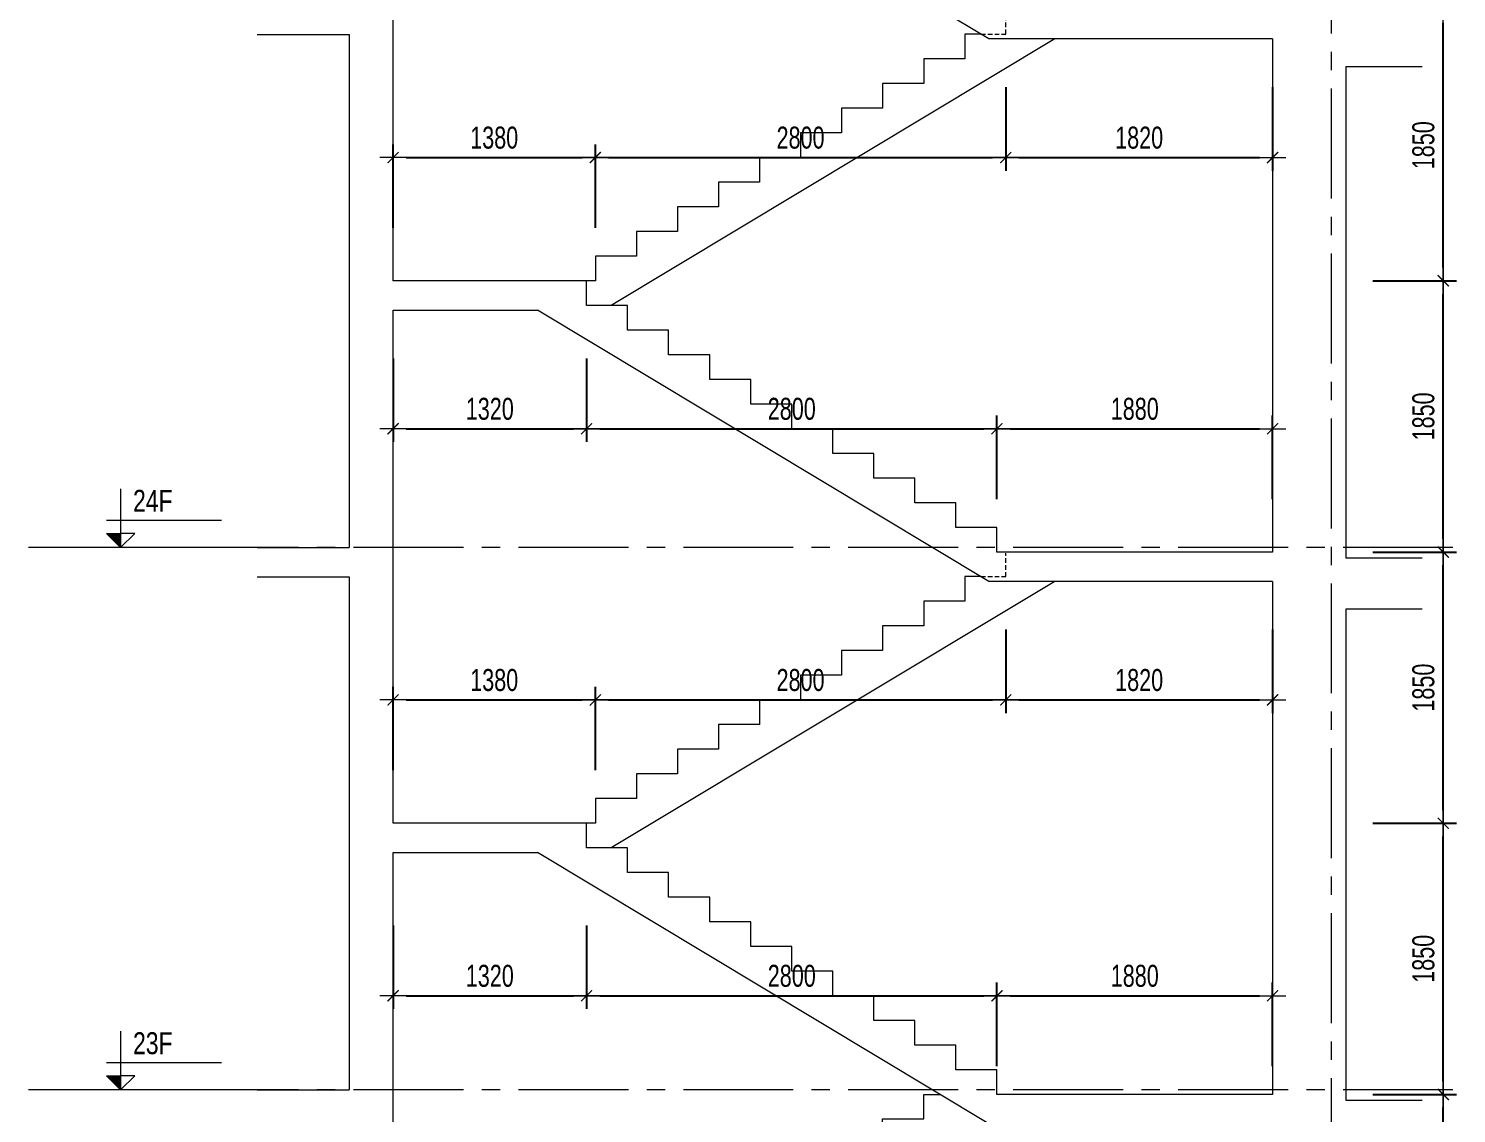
# Model space of a CAD drawing. Header units: millimetres. Extents: x -179076 to 100718, y -27473 to 38481.
# Drawn here: x 23634 to 33375, y -18201 to -10800 of the extents above; entities that cross this region are included whole.
import ezdxf

# ---------------------------------------------------------------- set-up
doc = ezdxf.new("R2010")
doc.units = ezdxf.units.MM
doc.linetypes.add('CENTER2', pattern=[1.125, 0.75, -0.125, 0.125, -0.125])
doc.linetypes.add('HIDDEN2', pattern=[4.7625, 3.175, -1.5875])
doc.layers.get('Defpoints').update_dxf_attribs({"color": 151, "lineweight": 9})
for name, color, linetype, lineweight in [('NDC_S_ANNO', 7, 'Continuous', 20), ('NDC_S_AXIS', 5, 'CENTER2', 13), ('NDC_S_CONTINUOUS', 3, 'Continuous', 20), ('NDC_S_DIM', 1, 'Continuous', 15), ('NDC_S_HIDDEN', 8, 'HIDDEN2', 13), ('NDC_S_SLAB', 2, 'Continuous', 20), ('NDC_S_TEXT SYMBOL', 7, 'Continuous', 20), ('NDC_S_VN TEXT', 7, 'Continuous', 20)]:
    doc.layers.add(name, color=color, linetype=linetype, lineweight=lineweight)
doc.styles.add('NDC_ANNO', font='', dxfattribs={"width": 0.8})
doc.styles.add('NDC_DIM', font='', dxfattribs={"width": 0.75})
doc.styles.get('NDC_ANNO').set_extended_font_data('Dotum')
doc.styles.get('NDC_DIM').set_extended_font_data('Dotum')
doc.dimstyles.new('NDC_dim_60', dxfattribs={"dimscale": 60, "dimtxt": 2.5, "dimasz": 1.5, "dimexe": 1.5, "dimexo": 2.5, "dimgap": 1, "dimtad": 1, "dimdec": 0, "dimzin": 0, "dimdsep": 46, "dimtxsty": 'NDC_DIM', "dimblk": 'DIMMARK', "dimcen": 0.09, "dimdle": 1.2, "dimclrd": 1, "dimclre": 1, "dimclrt": 3, "dimadec": 0, "dimazin": 0, "dimtfac": 1, "dimtdec": 0, "dimtix": 1, "dimtofl": 0, "dimtmove": 0, "dimatfit": 3, "dimfxl": 8, "dimfxlon": 1, "dimtolj": 1, "dimtzin": 0, "dimarcsym": 0})

# ---------------------------------------------------------------- blocks, each defined once
blk = doc.blocks.new('kata_block_CT')
at = {"layer": 'NDC_S_ANNO'}
blk.add_hatch(color=3, dxfattribs=at).paths.add_polyline_path([(0, 1.6), (-1.61, 1.6), (0, 0)])
at = {"layer": 'NDC_S_ANNO', "ltscale": 50}
h = blk.add_hatch(dxfattribs=at)
h.set_pattern_fill('ANSI31', color=256, scale=1.406, style=0)
h.paths.add_polyline_path([(0, 1.6), (0, 0), (1.61, 1.6)])
for p, q in [((-1.59, 3.14), (11.47, 3.14)), ((11.56, 0), (-1.64, 0))]:
    blk.add_line(p, q, dxfattribs=at)
for points in [[(0, 6.69), (0, 0)], [(0, 0), (-1.61, 1.6), (0, 1.6)], [(0, 0), (1.61, 1.6), (0, 1.6)]]:
    blk.add_lwpolyline(points, dxfattribs=at)
at = {"layer": 'NDC_S_ANNO', "color": 8, "ltscale": 50}
blk.add_lwpolyline([(0, 0), (-1.61, 1.6), (0, 1.6)], dxfattribs=at)
at = {"layer": 'NDC_S_TEXT SYMBOL', "color": 3, "style": 'NDC_ANNO', "width": 0.8}
blk.add_attdef('CT', (1.41, 4.07), '', height=2.5, dxfattribs=at)
blk = doc.blocks.new('DIMMARK')
at = {"layer": 'NDC_S_DIM', "color": 1}
blk.add_line((-1.5, 0), (1, 0), dxfattribs=at)
at = {"layer": 'NDC_S_DIM', "color": 2, "const_width": 0.1}
blk.add_lwpolyline([(-0.42, -0.42), (0.42, 0.42)], dxfattribs=at)
blk = doc.blocks.new('*D265')
at = {"layer": 'Defpoints', "color": 0, "transparency": 16777216}
for p in [(29740.5, -18071.1), (29740.5, -18904.4), (27500.5, -19571.1)]:
    blk.add_point(p, dxfattribs=at)
at = {"layer": 'NDC_S_DIM', "color": 1, "lineweight": -2, "transparency": 16777216}
for p, q in [((29740.5, -18424.4), (29740.5, -18994.4)), ((27500.5, -19384.4), (27500.5, -18814.4)), ((27590.5, -18904.4), (29650.5, -18904.4))]:
    blk.add_line(p, q, dxfattribs=at)
at = {"layer": 'NDC_S_DIM', "color": 1, "lineweight": -2, "transparency": 16777216, "xscale": 90, "yscale": 90, "zscale": 90, "rotation": 180}
blk.add_blockref('DIMMARK', (27500.5, -18904.4), dxfattribs=at)
at = {"layer": 'NDC_S_DIM', "color": 1, "lineweight": -2, "transparency": 16777216, "xscale": 90, "yscale": 90, "zscale": 90}
blk.add_blockref('DIMMARK', (29740.5, -18904.4), dxfattribs=at)
at = {"layer": 'NDC_S_DIM', "color": 3, "transparency": 16777216, "insert": (28620.5, -18769.3), "char_height": 150, "attachment_point": 5, "style": 'NDC_DIM'}
blk.add_mtext('\\A1;2240', dxfattribs=at)
blk = doc.blocks.new('*D266')
at = {"layer": 'Defpoints', "color": 0, "transparency": 16777216}
for p in [(29740.5, -18071.1), (32120.5, -18271.1), (32120.5, -18904.4)]:
    blk.add_point(p, dxfattribs=at)
at = {"layer": 'NDC_S_DIM', "color": 1, "lineweight": -2, "transparency": 16777216}
for p, q in [((29740.5, -18424.4), (29740.5, -18994.4)), ((32120.5, -18424.4), (32120.5, -18994.4)), ((29830.5, -18904.4), (32030.5, -18904.4))]:
    blk.add_line(p, q, dxfattribs=at)
at = {"layer": 'NDC_S_DIM', "color": 1, "lineweight": -2, "transparency": 16777216, "xscale": 90, "yscale": 90, "zscale": 90, "rotation": 180}
blk.add_blockref('DIMMARK', (29740.5, -18904.4), dxfattribs=at)
at = {"layer": 'NDC_S_DIM', "color": 1, "lineweight": -2, "transparency": 16777216, "xscale": 90, "yscale": 90, "zscale": 90}
blk.add_blockref('DIMMARK', (32120.5, -18904.4), dxfattribs=at)
at = {"layer": 'NDC_S_DIM', "color": 3, "transparency": 16777216, "insert": (30930.5, -18769.3), "char_height": 150, "attachment_point": 5, "style": 'NDC_DIM'}
blk.add_mtext('\\A1;2380', dxfattribs=at)
blk = doc.blocks.new('*D267')
at = {"layer": 'Defpoints', "color": 0, "transparency": 16777216}
for p in [(26120.5, -16221.1), (27440.5, -16221.1), (27440.5, -17398.3)]:
    blk.add_point(p, dxfattribs=at)
at = {"layer": 'NDC_S_DIM', "color": 1, "lineweight": -2, "transparency": 16777216}
for p, q in [((26120.5, -16918.3), (26120.5, -17488.3)), ((27440.5, -16918.3), (27440.5, -17488.3)), ((26210.5, -17398.3), (27350.5, -17398.3))]:
    blk.add_line(p, q, dxfattribs=at)
at = {"layer": 'NDC_S_DIM', "color": 1, "lineweight": -2, "transparency": 16777216, "xscale": 90, "yscale": 90, "zscale": 90, "rotation": 180}
blk.add_blockref('DIMMARK', (26120.5, -17398.3), dxfattribs=at)
at = {"layer": 'NDC_S_DIM', "color": 1, "lineweight": -2, "transparency": 16777216, "xscale": 90, "yscale": 90, "zscale": 90}
blk.add_blockref('DIMMARK', (27440.5, -17398.3), dxfattribs=at)
at = {"layer": 'NDC_S_DIM', "color": 3, "transparency": 16777216, "insert": (26780.5, -17263.2), "char_height": 150, "attachment_point": 5, "style": 'NDC_DIM'}
blk.add_mtext('\\A1;1320', dxfattribs=at)
blk = doc.blocks.new('*D268')
at = {"layer": 'Defpoints', "color": 0, "transparency": 16777216}
for p in [(27440.5, -16221.1), (30240.5, -17398.3), (30240.5, -18071.1)]:
    blk.add_point(p, dxfattribs=at)
at = {"layer": 'NDC_S_DIM', "color": 1, "lineweight": -2, "transparency": 16777216}
for p, q in [((27440.5, -16918.3), (27440.5, -17488.3)), ((30240.5, -17878.3), (30240.5, -17308.3)), ((27530.5, -17398.3), (30150.5, -17398.3))]:
    blk.add_line(p, q, dxfattribs=at)
at = {"layer": 'NDC_S_DIM', "color": 1, "lineweight": -2, "transparency": 16777216, "xscale": 90, "yscale": 90, "zscale": 90, "rotation": 180}
blk.add_blockref('DIMMARK', (27440.5, -17398.3), dxfattribs=at)
at = {"layer": 'NDC_S_DIM', "color": 1, "lineweight": -2, "transparency": 16777216, "xscale": 90, "yscale": 90, "zscale": 90}
blk.add_blockref('DIMMARK', (30240.5, -17398.3), dxfattribs=at)
at = {"layer": 'NDC_S_DIM', "color": 3, "transparency": 16777216, "insert": (28840.5, -17263.2), "char_height": 150, "attachment_point": 5, "style": 'NDC_DIM'}
blk.add_mtext('\\A1;2800', dxfattribs=at)
blk = doc.blocks.new('*D269')
at = {"layer": 'Defpoints', "color": 0, "transparency": 16777216}
for p in [(32120.5, -17398.3), (30240.5, -18071.1), (32120.5, -18071.1)]:
    blk.add_point(p, dxfattribs=at)
at = {"layer": 'NDC_S_DIM', "color": 1, "lineweight": -2, "transparency": 16777216}
for p, q in [((30240.5, -17878.3), (30240.5, -17308.3)), ((32120.5, -17878.3), (32120.5, -17308.3)), ((30330.5, -17398.3), (32030.5, -17398.3))]:
    blk.add_line(p, q, dxfattribs=at)
at = {"layer": 'NDC_S_DIM', "color": 1, "lineweight": -2, "transparency": 16777216, "xscale": 90, "yscale": 90, "zscale": 90, "rotation": 180}
blk.add_blockref('DIMMARK', (30240.5, -17398.3), dxfattribs=at)
at = {"layer": 'NDC_S_DIM', "color": 1, "lineweight": -2, "transparency": 16777216, "xscale": 90, "yscale": 90, "zscale": 90}
blk.add_blockref('DIMMARK', (32120.5, -17398.3), dxfattribs=at)
at = {"layer": 'NDC_S_DIM', "color": 3, "transparency": 16777216, "insert": (31180.5, -17263.2), "char_height": 150, "attachment_point": 5, "style": 'NDC_DIM'}
blk.add_mtext('\\A1;1880', dxfattribs=at)
blk = doc.blocks.new('*D270')
at = {"layer": 'Defpoints', "color": 0, "transparency": 16777216}
for p in [(27500.5, -15380.2), (26120.5, -16221.1), (27500.5, -16221.1)]:
    blk.add_point(p, dxfattribs=at)
at = {"layer": 'NDC_S_DIM', "color": 1, "lineweight": -2, "transparency": 16777216}
for p, q in [((26120.5, -15860.2), (26120.5, -15290.2)), ((27500.5, -15860.2), (27500.5, -15290.2)), ((26210.5, -15380.2), (27410.5, -15380.2))]:
    blk.add_line(p, q, dxfattribs=at)
at = {"layer": 'NDC_S_DIM', "color": 1, "lineweight": -2, "transparency": 16777216, "xscale": 90, "yscale": 90, "zscale": 90, "rotation": 180}
blk.add_blockref('DIMMARK', (26120.5, -15380.2), dxfattribs=at)
at = {"layer": 'NDC_S_DIM', "color": 1, "lineweight": -2, "transparency": 16777216, "xscale": 90, "yscale": 90, "zscale": 90}
blk.add_blockref('DIMMARK', (27500.5, -15380.2), dxfattribs=at)
at = {"layer": 'NDC_S_DIM', "color": 3, "transparency": 16777216, "insert": (26810.5, -15245.1), "char_height": 150, "attachment_point": 5, "style": 'NDC_DIM'}
blk.add_mtext('\\A1;1380', dxfattribs=at)
blk = doc.blocks.new('*D271')
at = {"layer": 'Defpoints', "color": 0, "transparency": 16777216}
for p in [(30300.5, -14539.2), (30300.5, -15380.2), (27500.5, -16221.1)]:
    blk.add_point(p, dxfattribs=at)
at = {"layer": 'NDC_S_DIM', "color": 1, "lineweight": -2, "transparency": 16777216}
for p, q in [((30300.5, -14900.2), (30300.5, -15470.2)), ((27500.5, -15860.2), (27500.5, -15290.2)), ((27590.5, -15380.2), (30210.5, -15380.2))]:
    blk.add_line(p, q, dxfattribs=at)
at = {"layer": 'NDC_S_DIM', "color": 1, "lineweight": -2, "transparency": 16777216, "xscale": 90, "yscale": 90, "zscale": 90, "rotation": 180}
blk.add_blockref('DIMMARK', (27500.5, -15380.2), dxfattribs=at)
at = {"layer": 'NDC_S_DIM', "color": 1, "lineweight": -2, "transparency": 16777216, "xscale": 90, "yscale": 90, "zscale": 90}
blk.add_blockref('DIMMARK', (30300.5, -15380.2), dxfattribs=at)
at = {"layer": 'NDC_S_DIM', "color": 3, "transparency": 16777216, "insert": (28900.5, -15245.1), "char_height": 150, "attachment_point": 5, "style": 'NDC_DIM'}
blk.add_mtext('\\A1;2800', dxfattribs=at)
blk = doc.blocks.new('*D272')
at = {"layer": 'Defpoints', "color": 0, "transparency": 16777216}
for p in [(30300.5, -14539.2), (32120.5, -14539.2), (32120.5, -15380.2)]:
    blk.add_point(p, dxfattribs=at)
at = {"layer": 'NDC_S_DIM', "color": 1, "lineweight": -2, "transparency": 16777216}
for p, q in [((30300.5, -14900.2), (30300.5, -15470.2)), ((32120.5, -14900.2), (32120.5, -15470.2)), ((30390.5, -15380.2), (32030.5, -15380.2))]:
    blk.add_line(p, q, dxfattribs=at)
at = {"layer": 'NDC_S_DIM', "color": 1, "lineweight": -2, "transparency": 16777216, "xscale": 90, "yscale": 90, "zscale": 90, "rotation": 180}
blk.add_blockref('DIMMARK', (30300.5, -15380.2), dxfattribs=at)
at = {"layer": 'NDC_S_DIM', "color": 1, "lineweight": -2, "transparency": 16777216, "xscale": 90, "yscale": 90, "zscale": 90}
blk.add_blockref('DIMMARK', (32120.5, -15380.2), dxfattribs=at)
at = {"layer": 'NDC_S_DIM', "color": 3, "transparency": 16777216, "insert": (31210.5, -15245.1), "char_height": 150, "attachment_point": 5, "style": 'NDC_DIM'}
blk.add_mtext('\\A1;1820', dxfattribs=at)
blk = doc.blocks.new('*D273')
at = {"layer": 'Defpoints', "color": 0, "transparency": 16777216}
for p in [(26120.5, -12521.1), (27440.5, -12521.1), (27440.5, -13530.2)]:
    blk.add_point(p, dxfattribs=at)
at = {"layer": 'NDC_S_DIM', "color": 1, "lineweight": -2, "transparency": 16777216}
for p, q in [((26120.5, -13050.2), (26120.5, -13620.2)), ((27440.5, -13050.2), (27440.5, -13620.2)), ((26210.5, -13530.2), (27350.5, -13530.2))]:
    blk.add_line(p, q, dxfattribs=at)
at = {"layer": 'NDC_S_DIM', "color": 1, "lineweight": -2, "transparency": 16777216, "xscale": 90, "yscale": 90, "zscale": 90, "rotation": 180}
blk.add_blockref('DIMMARK', (26120.5, -13530.2), dxfattribs=at)
at = {"layer": 'NDC_S_DIM', "color": 1, "lineweight": -2, "transparency": 16777216, "xscale": 90, "yscale": 90, "zscale": 90}
blk.add_blockref('DIMMARK', (27440.5, -13530.2), dxfattribs=at)
at = {"layer": 'NDC_S_DIM', "color": 3, "transparency": 16777216, "insert": (26780.5, -13395.1), "char_height": 150, "attachment_point": 5, "style": 'NDC_DIM'}
blk.add_mtext('\\A1;1320', dxfattribs=at)
blk = doc.blocks.new('*D274')
at = {"layer": 'Defpoints', "color": 0, "transparency": 16777216}
for p in [(27440.5, -12521.1), (30240.5, -13530.2), (30240.5, -14371.1)]:
    blk.add_point(p, dxfattribs=at)
at = {"layer": 'NDC_S_DIM', "color": 1, "lineweight": -2, "transparency": 16777216}
for p, q in [((27440.5, -13050.2), (27440.5, -13620.2)), ((30240.5, -14010.2), (30240.5, -13440.2)), ((27530.5, -13530.2), (30150.5, -13530.2))]:
    blk.add_line(p, q, dxfattribs=at)
at = {"layer": 'NDC_S_DIM', "color": 1, "lineweight": -2, "transparency": 16777216, "xscale": 90, "yscale": 90, "zscale": 90, "rotation": 180}
blk.add_blockref('DIMMARK', (27440.5, -13530.2), dxfattribs=at)
at = {"layer": 'NDC_S_DIM', "color": 1, "lineweight": -2, "transparency": 16777216, "xscale": 90, "yscale": 90, "zscale": 90}
blk.add_blockref('DIMMARK', (30240.5, -13530.2), dxfattribs=at)
at = {"layer": 'NDC_S_DIM', "color": 3, "transparency": 16777216, "insert": (28840.5, -13395.1), "char_height": 150, "attachment_point": 5, "style": 'NDC_DIM'}
blk.add_mtext('\\A1;2800', dxfattribs=at)
blk = doc.blocks.new('*D275')
at = {"layer": 'Defpoints', "color": 0, "transparency": 16777216}
for p in [(32120.5, -13530.2), (30240.5, -14371.1), (32120.5, -14341.1)]:
    blk.add_point(p, dxfattribs=at)
at = {"layer": 'NDC_S_DIM', "color": 1, "lineweight": -2, "transparency": 16777216}
for p, q in [((30240.5, -14010.2), (30240.5, -13440.2)), ((32120.5, -14010.2), (32120.5, -13440.2)), ((30330.5, -13530.2), (32030.5, -13530.2))]:
    blk.add_line(p, q, dxfattribs=at)
at = {"layer": 'NDC_S_DIM', "color": 1, "lineweight": -2, "transparency": 16777216, "xscale": 90, "yscale": 90, "zscale": 90, "rotation": 180}
blk.add_blockref('DIMMARK', (30240.5, -13530.2), dxfattribs=at)
at = {"layer": 'NDC_S_DIM', "color": 1, "lineweight": -2, "transparency": 16777216, "xscale": 90, "yscale": 90, "zscale": 90}
blk.add_blockref('DIMMARK', (32120.5, -13530.2), dxfattribs=at)
at = {"layer": 'NDC_S_DIM', "color": 3, "transparency": 16777216, "insert": (31180.5, -13395.1), "char_height": 150, "attachment_point": 5, "style": 'NDC_DIM'}
blk.add_mtext('\\A1;1880', dxfattribs=at)
blk = doc.blocks.new('*D276')
at = {"layer": 'Defpoints', "color": 0, "transparency": 16777216}
for p in [(27500.5, -11680.2), (26120.5, -12521.1), (27500.5, -12521.1)]:
    blk.add_point(p, dxfattribs=at)
at = {"layer": 'NDC_S_DIM', "color": 1, "lineweight": -2, "transparency": 16777216}
for p, q in [((26120.5, -12160.2), (26120.5, -11590.2)), ((27500.5, -12160.2), (27500.5, -11590.2)), ((26210.5, -11680.2), (27410.5, -11680.2))]:
    blk.add_line(p, q, dxfattribs=at)
at = {"layer": 'NDC_S_DIM', "color": 1, "lineweight": -2, "transparency": 16777216, "xscale": 90, "yscale": 90, "zscale": 90, "rotation": 180}
blk.add_blockref('DIMMARK', (26120.5, -11680.2), dxfattribs=at)
at = {"layer": 'NDC_S_DIM', "color": 1, "lineweight": -2, "transparency": 16777216, "xscale": 90, "yscale": 90, "zscale": 90}
blk.add_blockref('DIMMARK', (27500.5, -11680.2), dxfattribs=at)
at = {"layer": 'NDC_S_DIM', "color": 3, "transparency": 16777216, "insert": (26810.5, -11545.1), "char_height": 150, "attachment_point": 5, "style": 'NDC_DIM'}
blk.add_mtext('\\A1;1380', dxfattribs=at)
blk = doc.blocks.new('*D277')
at = {"layer": 'Defpoints', "color": 0, "transparency": 16777216}
for p in [(30300.5, -10839.2), (30300.5, -11680.2), (27500.5, -12521.1)]:
    blk.add_point(p, dxfattribs=at)
at = {"layer": 'NDC_S_DIM', "color": 1, "lineweight": -2, "transparency": 16777216}
for p, q in [((30300.5, -11200.2), (30300.5, -11770.2)), ((27500.5, -12160.2), (27500.5, -11590.2)), ((27590.5, -11680.2), (30210.5, -11680.2))]:
    blk.add_line(p, q, dxfattribs=at)
at = {"layer": 'NDC_S_DIM', "color": 1, "lineweight": -2, "transparency": 16777216, "xscale": 90, "yscale": 90, "zscale": 90, "rotation": 180}
blk.add_blockref('DIMMARK', (27500.5, -11680.2), dxfattribs=at)
at = {"layer": 'NDC_S_DIM', "color": 1, "lineweight": -2, "transparency": 16777216, "xscale": 90, "yscale": 90, "zscale": 90}
blk.add_blockref('DIMMARK', (30300.5, -11680.2), dxfattribs=at)
at = {"layer": 'NDC_S_DIM', "color": 3, "transparency": 16777216, "insert": (28900.5, -11545.1), "char_height": 150, "attachment_point": 5, "style": 'NDC_DIM'}
blk.add_mtext('\\A1;2800', dxfattribs=at)
blk = doc.blocks.new('*D278')
at = {"layer": 'Defpoints', "color": 0, "transparency": 16777216}
for p in [(30300.5, -10839.2), (32120.5, -10871.1), (32120.5, -11680.2)]:
    blk.add_point(p, dxfattribs=at)
at = {"layer": 'NDC_S_DIM', "color": 1, "lineweight": -2, "transparency": 16777216}
for p, q in [((30300.5, -11200.2), (30300.5, -11770.2)), ((32120.5, -11200.2), (32120.5, -11770.2)), ((30390.5, -11680.2), (32030.5, -11680.2))]:
    blk.add_line(p, q, dxfattribs=at)
at = {"layer": 'NDC_S_DIM', "color": 1, "lineweight": -2, "transparency": 16777216, "xscale": 90, "yscale": 90, "zscale": 90, "rotation": 180}
blk.add_blockref('DIMMARK', (30300.5, -11680.2), dxfattribs=at)
at = {"layer": 'NDC_S_DIM', "color": 1, "lineweight": -2, "transparency": 16777216, "xscale": 90, "yscale": 90, "zscale": 90}
blk.add_blockref('DIMMARK', (32120.5, -11680.2), dxfattribs=at)
at = {"layer": 'NDC_S_DIM', "color": 3, "transparency": 16777216, "insert": (31210.5, -11545.1), "char_height": 150, "attachment_point": 5, "style": 'NDC_DIM'}
blk.add_mtext('\\A1;1820', dxfattribs=at)
blk = doc.blocks.new('*D440')
at = {"layer": 'Defpoints', "color": 0, "transparency": 16777216}
for p in [(29740.5, -18071.1), (33285, -18071.1), (27500.5, -19571.1)]:
    blk.add_point(p, dxfattribs=at)
at = {"layer": 'NDC_S_DIM', "color": 1, "lineweight": -2, "transparency": 16777216}
for p, q in [((32805, -18071.1), (33375, -18071.1)), ((33285, -19481.1), (33285, -18161.1)), ((32805, -19571.1), (33375, -19571.1))]:
    blk.add_line(p, q, dxfattribs=at)
at = {"layer": 'NDC_S_DIM', "color": 1, "lineweight": -2, "transparency": 16777216, "xscale": 90, "yscale": 90, "zscale": 90}
for p, rotation in [((33285, -18071.1), 90), ((33285, -19571.1), 270)]:
    blk.add_blockref('DIMMARK', p, dxfattribs=dict(at, rotation=rotation))
at = {"layer": 'NDC_S_DIM', "color": 3, "transparency": 16777216, "insert": (33149.9, -18821.1), "char_height": 150, "attachment_point": 5, "rotation": 90, "style": 'NDC_DIM'}
blk.add_mtext('\\A1;1500', dxfattribs=at)
blk = doc.blocks.new('*D441')
at = {"layer": 'Defpoints', "color": 0, "transparency": 16777216}
for p in [(27500.5, -16221.1), (33285, -16221.1), (29740.5, -18071.1)]:
    blk.add_point(p, dxfattribs=at)
at = {"layer": 'NDC_S_DIM', "color": 1, "lineweight": -2, "transparency": 16777216}
for p, q in [((32805, -16221.1), (33375, -16221.1)), ((33285, -17981.1), (33285, -16311.1)), ((32805, -18071.1), (33375, -18071.1))]:
    blk.add_line(p, q, dxfattribs=at)
at = {"layer": 'NDC_S_DIM', "color": 1, "lineweight": -2, "transparency": 16777216, "xscale": 90, "yscale": 90, "zscale": 90}
for p, rotation in [((33285, -16221.1), 90), ((33285, -18071.1), 270)]:
    blk.add_blockref('DIMMARK', p, dxfattribs=dict(at, rotation=rotation))
at = {"layer": 'NDC_S_DIM', "color": 3, "transparency": 16777216, "insert": (33149.9, -17146.1), "char_height": 150, "attachment_point": 5, "rotation": 90, "style": 'NDC_DIM'}
blk.add_mtext('\\A1;1850', dxfattribs=at)
blk = doc.blocks.new('*D442')
at = {"layer": 'Defpoints', "color": 0, "transparency": 16777216}
for p in [(30240.5, -14371.1), (33285, -14371.1), (27500.5, -16221.1)]:
    blk.add_point(p, dxfattribs=at)
at = {"layer": 'NDC_S_DIM', "color": 1, "lineweight": -2, "transparency": 16777216}
for p, q in [((32805, -14371.1), (33375, -14371.1)), ((33285, -16131.1), (33285, -14461.1)), ((32805, -16221.1), (33375, -16221.1))]:
    blk.add_line(p, q, dxfattribs=at)
at = {"layer": 'NDC_S_DIM', "color": 1, "lineweight": -2, "transparency": 16777216, "xscale": 90, "yscale": 90, "zscale": 90}
for p, rotation in [((33285, -14371.1), 90), ((33285, -16221.1), 270)]:
    blk.add_blockref('DIMMARK', p, dxfattribs=dict(at, rotation=rotation))
at = {"layer": 'NDC_S_DIM', "color": 3, "transparency": 16777216, "insert": (33149.9, -15296.1), "char_height": 150, "attachment_point": 5, "rotation": 90, "style": 'NDC_DIM'}
blk.add_mtext('\\A1;1850', dxfattribs=at)
blk = doc.blocks.new('*D443')
at = {"layer": 'Defpoints', "color": 0, "transparency": 16777216}
for p in [(27470.5, -12521.1), (33285, -12521.1), (30240.5, -14371.1)]:
    blk.add_point(p, dxfattribs=at)
at = {"layer": 'NDC_S_DIM', "color": 1, "lineweight": -2, "transparency": 16777216}
for p, q in [((32805, -12521.1), (33375, -12521.1)), ((33285, -14281.1), (33285, -12611.1)), ((32805, -14371.1), (33375, -14371.1))]:
    blk.add_line(p, q, dxfattribs=at)
at = {"layer": 'NDC_S_DIM', "color": 1, "lineweight": -2, "transparency": 16777216, "xscale": 90, "yscale": 90, "zscale": 90}
for p, rotation in [((33285, -12521.1), 90), ((33285, -14371.1), 270)]:
    blk.add_blockref('DIMMARK', p, dxfattribs=dict(at, rotation=rotation))
at = {"layer": 'NDC_S_DIM', "color": 3, "transparency": 16777216, "insert": (33149.9, -13446.1), "char_height": 150, "attachment_point": 5, "rotation": 90, "style": 'NDC_DIM'}
blk.add_mtext('\\A1;1850', dxfattribs=at)
blk = doc.blocks.new('*D444')
at = {"layer": 'Defpoints', "color": 0, "transparency": 16777216}
for p in [(30240.5, -10671.1), (33285, -10671.1), (27470.5, -12521.1)]:
    blk.add_point(p, dxfattribs=at)
at = {"layer": 'NDC_S_DIM', "color": 1, "lineweight": -2, "transparency": 16777216}
for p, q in [((32805, -10671.1), (33375, -10671.1)), ((33285, -12431.1), (33285, -10761.1)), ((32805, -12521.1), (33375, -12521.1))]:
    blk.add_line(p, q, dxfattribs=at)
at = {"layer": 'NDC_S_DIM', "color": 1, "lineweight": -2, "transparency": 16777216, "xscale": 90, "yscale": 90, "zscale": 90}
for p, rotation in [((33285, -10671.1), 90), ((33285, -12521.1), 270)]:
    blk.add_blockref('DIMMARK', p, dxfattribs=dict(at, rotation=rotation))
at = {"layer": 'NDC_S_DIM', "color": 3, "transparency": 16777216, "insert": (33149.9, -11596.1), "char_height": 150, "attachment_point": 5, "rotation": 90, "style": 'NDC_DIM'}
blk.add_mtext('\\A1;1850', dxfattribs=at)

msp = doc.modelspace()

# ---------------------------------------------------------------- linework, layer by layer
at = {"layer": 'NDC_S_AXIS', "ltscale": 1000}
for p, q in [((32520.5, -5584.9), (32520.5, -26284.5)), ((33351.2, -14341.1), (23633.9, -14341.1)), ((33351.2, -18041.1), (23633.9, -18041.1))]:
    msp.add_line(p, q, dxfattribs=at)
at = {"layer": 'NDC_S_CONTINUOUS'}
for p, q in [((30636, -10871.1), (27608.9, -12689.2)), ((30636, -14571.1), (27608.9, -16389.2))]:
    msp.add_line(p, q, dxfattribs=at)
for points in [[(30132.1, -10839.2), (30020.5, -10839.2), (30020.5, -11007.4), (29740.5, -11007.4), (29740.5, -11175.6), (29460.5, -11175.6), (29460.5, -11343.8), (29180.5, -11343.8), (29180.5, -11512), (28900.5, -11512), (28900.5, -11680.2), (28620.5, -11680.2), (28620.5, -11848.3), (28340.5, -11848.3), (28340.5, -12016.5), (28060.5, -12016.5), (28060.5, -12184.7), (27780.5, -12184.7), (27780.5, -12352.9), (27500.5, -12352.9), (27500.5, -12521.1), (27440.5, -12521.1)], [(30132.1, -14539.2), (30020.5, -14539.2), (30020.5, -14707.4), (29740.5, -14707.4), (29740.5, -14875.6), (29460.5, -14875.6), (29460.5, -15043.8), (29180.5, -15043.8), (29180.5, -15212), (28900.5, -15212), (28900.5, -15380.2), (28620.5, -15380.2), (28620.5, -15548.3), (28340.5, -15548.3), (28340.5, -15716.5), (28060.5, -15716.5), (28060.5, -15884.7), (27780.5, -15884.7), (27780.5, -16052.9), (27500.5, -16052.9), (27500.5, -16221.1), (27440.5, -16221.1)], [(27440.5, -19571.1), (27500.5, -19571.1), (27500.5, -19404.4), (27780.5, -19404.4), (27780.5, -19237.7), (28060.5, -19237.7), (28060.5, -19071.1), (28340.5, -19071.1), (28340.5, -18904.4), (28620.5, -18904.4), (28620.5, -18737.7), (28900.5, -18737.7), (28900.5, -18571.1), (29180.5, -18571.1), (29180.5, -18404.4), (29460.5, -18404.4), (29460.5, -18237.7), (29740.5, -18237.7), (29740.5, -18071.1), (29852.1, -18071.1)]]:
    msp.add_lwpolyline(points, dxfattribs=at)
at = {"layer": 'NDC_S_HIDDEN', "ltscale": 10}
for points in [[(30129.5, -10839.2), (30300.5, -10839.2), (30300.5, -10677.9)], [(30129.5, -14539.2), (30300.5, -14539.2), (30300.5, -14377.9)]]:
    msp.add_lwpolyline(points, dxfattribs=at)
at = {"layer": 'NDC_S_SLAB'}
for p, q in [((30185.1, -10871.1), (27105.1, -9021.1)), ((26120.5, -12521.1), (26120.5, -10641.1)), ((25193.2, -10841.1), (25820.5, -10841.1)), ((25820.5, -10841.1), (25820.5, -14341.1)), ((32120.5, -10871.1), (30185.1, -10871.1)), ((30185.1, -14571.1), (27105.1, -12721.1)), ((25193.2, -14341.1), (25820.5, -14341.1)), ((26120.5, -16221.1), (26120.5, -14341.1)), ((25193.2, -14541.1), (25820.5, -14541.1)), ((25820.5, -14541.1), (25820.5, -18041.1)), ((32120.5, -14571.1), (30185.1, -14571.1)), ((30185.1, -18271.1), (27105.1, -16421.1)), ((25193.2, -18041.1), (25820.5, -18041.1))]:
    msp.add_line(p, q, dxfattribs=at)
for points in [[(32120.5, -10871.1), (32120.5, -14371.1)], [(33140.6, -11061.1), (32620.5, -11061.1), (32620.5, -14411.1), (33140.6, -14411.1)], [(32120.5, -14371.1), (30240.5, -14371.1), (30240.5, -14202.9), (29960.5, -14202.9), (29960.5, -14034.7), (29680.5, -14034.7), (29680.5, -13866.5), (29400.5, -13866.5), (29400.5, -13698.3), (29120.5, -13698.3), (29120.5, -13530.2), (28840.5, -13530.2), (28840.5, -13362), (28560.5, -13362), (28560.5, -13193.8), (28280.5, -13193.8), (28280.5, -13025.6), (28000.5, -13025.6), (28000.5, -12857.4), (27720.5, -12857.4), (27720.5, -12689.2), (27440.5, -12689.2), (27440.5, -12521.1), (26120.5, -12521.1)], [(26120.5, -12721.1), (27105.1, -12721.1)], [(26120.5, -14341.1), (26120.5, -12721.1)], [(32120.5, -14571.1), (32120.5, -18071.1)], [(33140.6, -14761.1), (32620.5, -14761.1), (32620.5, -18111.1), (33140.6, -18111.1)], [(32120.5, -18071.1), (30240.5, -18071.1), (30240.5, -17902.9), (29960.5, -17902.9), (29960.5, -17734.7), (29680.5, -17734.7), (29680.5, -17566.5), (29400.5, -17566.5), (29400.5, -17398.3), (29120.5, -17398.3), (29120.5, -17230.2), (28840.5, -17230.2), (28840.5, -17062), (28560.5, -17062), (28560.5, -16893.8), (28280.5, -16893.8), (28280.5, -16725.6), (28000.5, -16725.6), (28000.5, -16557.4), (27720.5, -16557.4), (27720.5, -16389.2), (27440.5, -16389.2), (27440.5, -16221.1), (26120.5, -16221.1)], [(26120.5, -16421.1), (27105.1, -16421.1)], [(26120.5, -18041.1), (26120.5, -16421.1)], [(26120.5, -19571.1), (26120.5, -17971.1)]]:
    msp.add_lwpolyline(points, dxfattribs=at)

# ---------------------------------------------------------------- block references
at = {"layer": 'NDC_S_VN TEXT', "xscale": 60, "yscale": 60, "zscale": 60}
for p, values in [((24261.9, -14341.1), {'CT': '24F'}), ((24261.9, -18041.1), {'CT': '23F'})]:
    msp.add_blockref('kata_block_CT', p, dxfattribs=at).add_auto_attribs(values)

# ---------------------------------------------------------------- dimensions: what is measured, and where the dimension line sits
at = {"layer": 'NDC_S_DIM'}
for base, p1, p2, picture, middle in [((33285, -10671.1), (27470.5, -12521.1), (30240.5, -10671.1), '*D444', (33149.9, -11596.1)), ((33285, -12521.1), (30240.5, -14371.1), (27470.5, -12521.1), '*D443', (33149.9, -13446.1)), ((33285, -14371.1), (27500.5, -16221.1), (30240.5, -14371.1), '*D442', (33149.9, -15296.1)), ((33285, -16221.1), (29740.5, -18071.1), (27500.5, -16221.1), '*D441', (33149.9, -17146.1)), ((33285, -18071.1), (27500.5, -19571.1), (29740.5, -18071.1), '*D440', (33149.9, -18821.1))]:
    dim = msp.add_linear_dim(base=base, p1=p1, p2=p2, angle=90, dimstyle='NDC_dim_60', override={"dimtmove": 1}, dxfattribs=at)
    dim.commit()
    dim.dimension.update_dxf_attribs({"geometry": picture, "text_midpoint": middle})
for base, p1, p2, picture, middle in [((30300.5, -11680.2), (27500.5, -12521.1), (30300.5, -10839.2), '*D277', (28900.5, -11545.1)), ((32120.5, -11680.2), (30300.5, -10839.2), (32120.5, -10871.1), '*D278', (31210.5, -11545.1)), ((30240.5, -13530.2), (27440.5, -12521.1), (30240.5, -14371.1), '*D274', (28840.5, -13395.1)), ((32120.5, -13530.2), (30240.5, -14371.1), (32120.5, -14341.1), '*D275', (31180.5, -13395.1)), ((30300.5, -15380.2), (27500.5, -16221.1), (30300.5, -14539.2), '*D271', (28900.5, -15245.1)), ((32120.5, -15380.2), (30300.5, -14539.2), (32120.5, -14539.2), '*D272', (31210.5, -15245.1)), ((30240.5, -17398.3), (27440.5, -16221.1), (30240.5, -18071.1), '*D268', (28840.5, -17263.2)), ((32120.5, -17398.3), (30240.5, -18071.1), (32120.5, -18071.1), '*D269', (31180.5, -17263.2)), ((29740.5, -18904.4), (27500.5, -19571.1), (29740.5, -18071.1), '*D265', (28620.5, -18769.3)), ((32120.5, -18904.4), (29740.5, -18071.1), (32120.5, -18271.1), '*D266', (30930.5, -18769.3))]:
    dim = msp.add_linear_dim(base=base, p1=p1, p2=p2, dimstyle='NDC_dim_60', override={"dimtmove": 1}, dxfattribs=at)
    dim.commit()
    dim.dimension.update_dxf_attribs({"geometry": picture, "text_midpoint": middle})
for base, p1, p2, picture, middle in [((27500.5, -11680.2), (26120.5, -12521.1), (27500.5, -12521.1), '*D276', (26810.5, -11545.1)), ((27440.5, -13530.2), (26120.5, -12521.1), (27440.5, -12521.1), '*D273', (26780.5, -13395.1)), ((27500.5, -15380.2), (26120.5, -16221.1), (27500.5, -16221.1), '*D270', (26810.5, -15245.1)), ((27440.5, -17398.3), (26120.5, -16221.1), (27440.5, -16221.1), '*D267', (26780.5, -17263.2))]:
    dim = msp.add_linear_dim(base=base, p1=p1, p2=p2, dimstyle='NDC_dim_60', dxfattribs=at)
    dim.commit()
    dim.dimension.update_dxf_attribs({"geometry": picture, "text_midpoint": middle})

doc.saveas('drawing.dxf')
